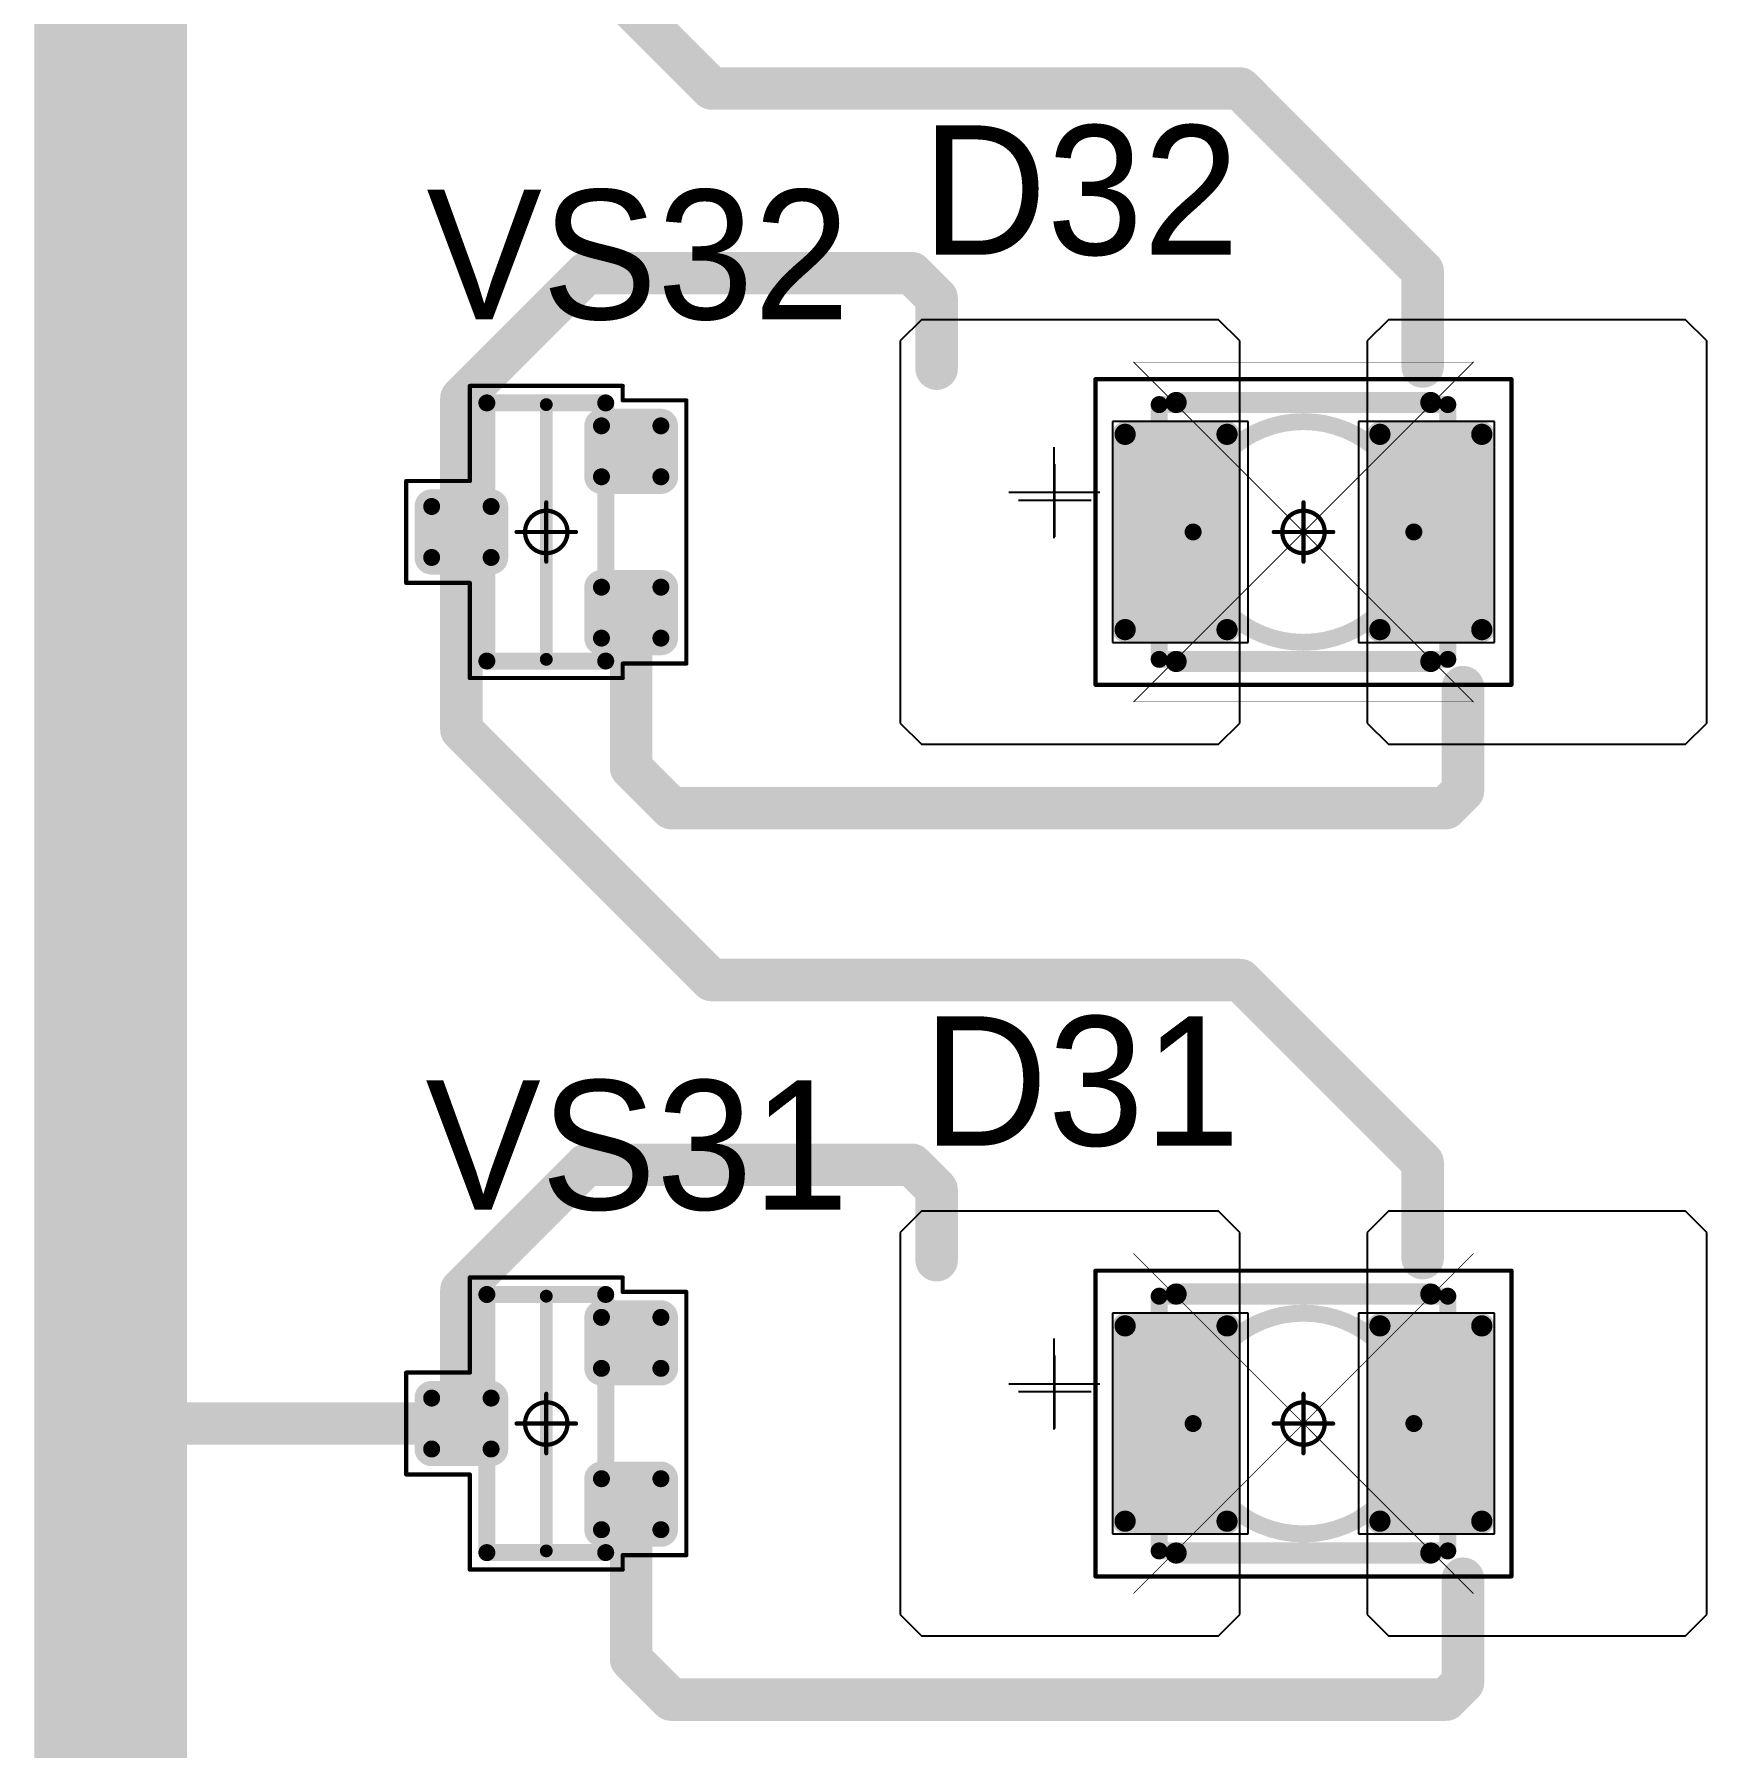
# Model space of a CAD drawing. Header units: millimetres. Extents: x 0 to 395, y 0 to 190.
# Drawn here: x 102.05 to 121.75, y 105.21 to 125.39 of the extents above; entities that cross this region are included whole.
import ezdxf

# ---------------------------------------------------------------- set-up
doc = ezdxf.new("R2010")
doc.units = ezdxf.units.MM
for name, color, linetype in [('Mechanical13', 56, 'Continuous'), ('Mechanical15', 56, 'Continuous'), ('Mechanical5', 56, 'Continuous'), ('TopLayer', 1, 'Continuous'), ('TopOverlay', 2, 'Continuous'), ('TopPaste', 8, 'Continuous'), ('TopSolder', 216, 'Continuous')]:
    doc.layers.add(name, color=color, linetype=linetype)

# ---------------------------------------------------------------- blocks, each defined once
blk = doc.blocks.new('SOT23_1152')
at = {"layer": 'Mechanical13', "const_width": 0.2}
for points in [[(0.7, 1.52), (-0.7, 1.52)], [(-0.7, 1.52), (-0.7, -1.52)], [(0.7, 1.52), (0.7, -1.52)], [(0.7, -1.52), (-0.7, -1.52)]]:
    blk.add_lwpolyline(points, dxfattribs=at)
at = {"layer": 'Mechanical13', "const_width": 0.1}
for points in [[(-0.75, 1.52, 1), (-0.65, 1.52, 1)], [(-0.75, 1.52, 1), (-0.65, 1.52, 1)], [(0.65, 1.52, 1), (0.75, 1.52, 1)], [(0.65, 1.52, 1), (0.75, 1.52, 1)], [(-0.75, -1.52, 1), (-0.65, -1.52, 1)], [(-0.75, -1.52, 1), (-0.65, -1.52, 1)], [(0.65, -1.52, 1), (0.75, -1.52, 1)], [(0.65, -1.52, 1), (0.75, -1.52, 1)]]:
    blk.add_lwpolyline(points, format="xyb", close=True, dxfattribs=at)
at = {"layer": 'Mechanical15', "const_width": 0.05}
for points in [[(-0.9, 1.72), (-0.9, 1.55)], [(0.9, 1.72), (-0.9, 1.72)], [(0.9, 1.72), (0.9, 0.6)], [(-1.65, 1.55), (-1.65, -1.55)], [(-0.9, 1.55), (-1.65, 1.55)], [(1.65, 0.6), (0.9, 0.6)], [(1.65, 0.6), (1.65, -0.6)], [(0, 0.35), (0, -0.35)], [(0.35, 0), (-0.35, 0)], [(1.65, -0.6), (0.9, -0.6)], [(0.9, -0.6), (0.9, -1.72)], [(-0.9, -1.55), (-1.65, -1.55)], [(-0.9, -1.55), (-0.9, -1.72)], [(0.9, -1.72), (-0.9, -1.72)]]:
    blk.add_lwpolyline(points, dxfattribs=at)
at = {"layer": 'Mechanical15'}
for points, const_width in [([(-0.913, 1.72, 1), (-0.888, 1.72, 1)], 0.025), ([(-0.913, 1.72, 1), (-0.888, 1.72, 1)], 0.025), ([(0.888, 1.72, 1), (0.913, 1.72, 1)], 0.025), ([(0.888, 1.72, 1), (0.913, 1.72, 1)], 0.025), ([(-1.662, 1.55, 1), (-1.637, 1.55, 1)], 0.025), ([(-1.662, 1.55, 1), (-1.637, 1.55, 1)], 0.025), ([(-0.913, 1.55, 1), (-0.888, 1.55, 1)], 0.025), ([(-0.913, 1.55, 1), (-0.888, 1.55, 1)], 0.025), ([(0.888, 0.6, 1), (0.913, 0.6, 1)], 0.025), ([(0.888, 0.6, 1), (0.913, 0.6, 1)], 0.025), ([(1.637, 0.6, 1), (1.662, 0.6, 1)], 0.025), ([(1.637, 0.6, 1), (1.662, 0.6, 1)], 0.025), ([(0.25, 0, 1), (-0.25, 0, 1)], 0.05), ([(-0.012, 0.35, 1), (0.012, 0.35, 1)], 0.025), ([(-0.362, 0, 1), (-0.337, 0, 1)], 0.025), ([(-0.262, 0, 1), (-0.238, 0, 1)], 0.025), ([(0.238, 0, 1), (0.262, 0, 1)], 0.025), ([(0.337, 0, 1), (0.362, 0, 1)], 0.025), ([(-0.012, -0.35, 1), (0.012, -0.35, 1)], 0.025), ([(0.888, -0.6, 1), (0.913, -0.6, 1)], 0.025), ([(0.888, -0.6, 1), (0.913, -0.6, 1)], 0.025), ([(1.637, -0.6, 1), (1.662, -0.6, 1)], 0.025), ([(1.637, -0.6, 1), (1.662, -0.6, 1)], 0.025), ([(-1.662, -1.55, 1), (-1.637, -1.55, 1)], 0.025), ([(-1.662, -1.55, 1), (-1.637, -1.55, 1)], 0.025), ([(-0.913, -1.55, 1), (-0.888, -1.55, 1)], 0.025), ([(-0.913, -1.55, 1), (-0.888, -1.55, 1)], 0.025), ([(-0.913, -1.72, 1), (-0.888, -1.72, 1)], 0.025), ([(-0.913, -1.72, 1), (-0.888, -1.72, 1)], 0.025), ([(0.888, -1.72, 1), (0.913, -1.72, 1)], 0.025), ([(0.888, -1.72, 1), (0.913, -1.72, 1)], 0.025)]:
    blk.add_lwpolyline(points, format="xyb", close=True, dxfattribs=dict(at, const_width=const_width))
at = {"layer": 'TopLayer', "const_width": 0.1}
for points in [[(-1.4, 1.25, 1), (-1.3, 1.25, 1)], [(-0.7, 1.25, 1), (-0.6, 1.25, 1)], [(-1.4, 0.65, 1), (-1.3, 0.65, 1)], [(-0.7, 0.65, 1), (-0.6, 0.65, 1)], [(0.6, 0.3, 1), (0.7, 0.3, 1)], [(1.3, 0.3, 1), (1.4, 0.3, 1)], [(0.6, -0.3, 1), (0.7, -0.3, 1)], [(1.3, -0.3, 1), (1.4, -0.3, 1)], [(-1.4, -0.65, 1), (-1.3, -0.65, 1)], [(-0.7, -0.65, 1), (-0.6, -0.65, 1)], [(-1.4, -1.25, 1), (-1.3, -1.25, 1)], [(-0.7, -1.25, 1), (-0.6, -1.25, 1)]]:
    blk.add_lwpolyline(points, format="xyb", close=True, dxfattribs=at)
at = {"layer": 'TopLayer'}
for points in [[(-1.45, 1.25), (-1.45, 0.65), (-0.55, 1.25), (-0.55, 0.65)], [(-1.35, 1.35), (-1.35, 0.55), (-0.65, 1.35), (-0.65, 0.55)], [(0.55, 0.3), (0.55, -0.3), (1.45, 0.3), (1.45, -0.3)], [(0.65, 0.4), (0.65, -0.4), (1.35, 0.4), (1.35, -0.4)], [(-1.35, -0.55), (-1.35, -1.35), (-0.65, -0.55), (-0.65, -1.35)], [(-1.45, -0.65), (-1.45, -1.25), (-0.55, -0.65), (-0.55, -1.25)]]:
    blk.add_solid(points, dxfattribs=at)
at = {"layer": 'TopOverlay', "const_width": 0.15}
blk.add_lwpolyline([(0, 1.5), (0, -1.5)], dxfattribs=at)
at = {"layer": 'TopOverlay', "const_width": 0.075}
for points in [[(-0.038, 1.5, 1), (0.038, 1.5, 1)], [(-0.038, -1.5, 1), (0.038, -1.5, 1)]]:
    blk.add_lwpolyline(points, format="xyb", close=True, dxfattribs=at)
at = {"layer": 'TopPaste', "const_width": 0.075}
for points in [[(-1.387, 1.25, 1), (-1.313, 1.25, 1)], [(-0.687, 1.25, 1), (-0.613, 1.25, 1)], [(-1.387, 0.65, 1), (-1.313, 0.65, 1)], [(-0.687, 0.65, 1), (-0.613, 0.65, 1)], [(0.613, 0.3, 1), (0.687, 0.3, 1)], [(1.313, 0.3, 1), (1.387, 0.3, 1)], [(0.613, -0.3, 1), (0.687, -0.3, 1)], [(1.313, -0.3, 1), (1.387, -0.3, 1)], [(-1.387, -0.65, 1), (-1.313, -0.65, 1)], [(-0.687, -0.65, 1), (-0.613, -0.65, 1)], [(-1.387, -1.25, 1), (-1.313, -1.25, 1)], [(-0.687, -1.25, 1), (-0.613, -1.25, 1)]]:
    blk.add_lwpolyline(points, format="xyb", close=True, dxfattribs=at)
at = {"layer": 'TopPaste'}
for points in [[(-1.425, 1.25), (-1.425, 0.65), (-0.575, 1.25), (-0.575, 0.65)], [(-1.35, 1.325), (-1.35, 0.575), (-0.65, 1.325), (-0.65, 0.575)], [(0.575, 0.3), (0.575, -0.3), (1.425, 0.3), (1.425, -0.3)], [(0.65, 0.375), (0.65, -0.375), (1.35, 0.375), (1.35, -0.375)], [(-1.35, -0.575), (-1.35, -1.325), (-0.65, -0.575), (-0.65, -1.325)], [(-1.425, -0.65), (-1.425, -1.25), (-0.575, -0.65), (-0.575, -1.25)]]:
    blk.add_solid(points, dxfattribs=at)
at = {"layer": 'TopSolder', "const_width": 0.202}
for points in [[(-1.451, 1.25, 1), (-1.249, 1.25, 1)], [(-0.751, 1.25, 1), (-0.549, 1.25, 1)], [(-1.451, 0.65, 1), (-1.249, 0.65, 1)], [(-0.751, 0.65, 1), (-0.549, 0.65, 1)], [(0.549, 0.3, 1), (0.751, 0.3, 1)], [(1.249, 0.3, 1), (1.451, 0.3, 1)], [(0.549, -0.3, 1), (0.751, -0.3, 1)], [(1.249, -0.3, 1), (1.451, -0.3, 1)], [(-1.451, -0.65, 1), (-1.249, -0.65, 1)], [(-0.751, -0.65, 1), (-0.549, -0.65, 1)], [(-1.451, -1.25, 1), (-1.249, -1.25, 1)], [(-0.751, -1.25, 1), (-0.549, -1.25, 1)]]:
    blk.add_lwpolyline(points, format="xyb", close=True, dxfattribs=at)
at = {"layer": 'TopSolder'}
for points in [[(-1.35, 1.452), (-1.35, 0.448), (-0.65, 1.452), (-0.65, 0.448)], [(-1.552, 1.25), (-1.552, 0.65), (-0.448, 1.25), (-0.448, 0.65)], [(0.65, 0.502), (0.65, -0.502), (1.35, 0.502), (1.35, -0.502)], [(0.448, 0.3), (0.448, -0.3), (1.552, 0.3), (1.552, -0.3)], [(-1.35, -0.448), (-1.35, -1.452), (-0.65, -0.448), (-0.65, -1.452)], [(-1.552, -0.65), (-1.552, -1.25), (-0.448, -0.65), (-0.448, -1.25)]]:
    blk.add_solid(points, dxfattribs=at)
blk = doc.blocks.new('SOT23_1153')
at = {"layer": 'Mechanical13', "const_width": 0.2}
for points in [[(0.7, 1.52), (-0.7, 1.52)], [(-0.7, 1.52), (-0.7, -1.52)], [(0.7, 1.52), (0.7, -1.52)], [(0.7, -1.52), (-0.7, -1.52)]]:
    blk.add_lwpolyline(points, dxfattribs=at)
at = {"layer": 'Mechanical13', "const_width": 0.1}
for points in [[(-0.75, 1.52, 1), (-0.65, 1.52, 1)], [(-0.75, 1.52, 1), (-0.65, 1.52, 1)], [(0.65, 1.52, 1), (0.75, 1.52, 1)], [(0.65, 1.52, 1), (0.75, 1.52, 1)], [(-0.75, -1.52, 1), (-0.65, -1.52, 1)], [(-0.75, -1.52, 1), (-0.65, -1.52, 1)], [(0.65, -1.52, 1), (0.75, -1.52, 1)], [(0.65, -1.52, 1), (0.75, -1.52, 1)]]:
    blk.add_lwpolyline(points, format="xyb", close=True, dxfattribs=at)
at = {"layer": 'Mechanical15', "const_width": 0.05}
for points in [[(-0.9, 1.72), (-0.9, 1.55)], [(0.9, 1.72), (-0.9, 1.72)], [(0.9, 1.72), (0.9, 0.6)], [(-1.65, 1.55), (-1.65, -1.55)], [(-0.9, 1.55), (-1.65, 1.55)], [(1.65, 0.6), (0.9, 0.6)], [(1.65, 0.6), (1.65, -0.6)], [(0, 0.35), (0, -0.35)], [(0.35, 0), (-0.35, 0)], [(1.65, -0.6), (0.9, -0.6)], [(0.9, -0.6), (0.9, -1.72)], [(-0.9, -1.55), (-1.65, -1.55)], [(-0.9, -1.55), (-0.9, -1.72)], [(0.9, -1.72), (-0.9, -1.72)]]:
    blk.add_lwpolyline(points, dxfattribs=at)
at = {"layer": 'Mechanical15'}
for points, const_width in [([(-0.913, 1.72, 1), (-0.888, 1.72, 1)], 0.025), ([(-0.913, 1.72, 1), (-0.888, 1.72, 1)], 0.025), ([(0.888, 1.72, 1), (0.913, 1.72, 1)], 0.025), ([(0.888, 1.72, 1), (0.913, 1.72, 1)], 0.025), ([(-1.662, 1.55, 1), (-1.637, 1.55, 1)], 0.025), ([(-1.662, 1.55, 1), (-1.637, 1.55, 1)], 0.025), ([(-0.913, 1.55, 1), (-0.888, 1.55, 1)], 0.025), ([(-0.913, 1.55, 1), (-0.888, 1.55, 1)], 0.025), ([(0.888, 0.6, 1), (0.913, 0.6, 1)], 0.025), ([(0.888, 0.6, 1), (0.913, 0.6, 1)], 0.025), ([(1.637, 0.6, 1), (1.662, 0.6, 1)], 0.025), ([(1.637, 0.6, 1), (1.662, 0.6, 1)], 0.025), ([(0.25, 0, 1), (-0.25, 0, 1)], 0.05), ([(-0.012, 0.35, 1), (0.012, 0.35, 1)], 0.025), ([(-0.362, 0, 1), (-0.337, 0, 1)], 0.025), ([(-0.262, 0, 1), (-0.238, 0, 1)], 0.025), ([(0.238, 0, 1), (0.262, 0, 1)], 0.025), ([(0.337, 0, 1), (0.362, 0, 1)], 0.025), ([(-0.012, -0.35, 1), (0.012, -0.35, 1)], 0.025), ([(0.888, -0.6, 1), (0.913, -0.6, 1)], 0.025), ([(0.888, -0.6, 1), (0.913, -0.6, 1)], 0.025), ([(1.637, -0.6, 1), (1.662, -0.6, 1)], 0.025), ([(1.637, -0.6, 1), (1.662, -0.6, 1)], 0.025), ([(-1.662, -1.55, 1), (-1.637, -1.55, 1)], 0.025), ([(-1.662, -1.55, 1), (-1.637, -1.55, 1)], 0.025), ([(-0.913, -1.55, 1), (-0.888, -1.55, 1)], 0.025), ([(-0.913, -1.55, 1), (-0.888, -1.55, 1)], 0.025), ([(-0.913, -1.72, 1), (-0.888, -1.72, 1)], 0.025), ([(-0.913, -1.72, 1), (-0.888, -1.72, 1)], 0.025), ([(0.888, -1.72, 1), (0.913, -1.72, 1)], 0.025), ([(0.888, -1.72, 1), (0.913, -1.72, 1)], 0.025)]:
    blk.add_lwpolyline(points, format="xyb", close=True, dxfattribs=dict(at, const_width=const_width))
at = {"layer": 'TopLayer', "const_width": 0.1}
for points in [[(-1.4, 1.25, 1), (-1.3, 1.25, 1)], [(-0.7, 1.25, 1), (-0.6, 1.25, 1)], [(-1.4, 0.65, 1), (-1.3, 0.65, 1)], [(-0.7, 0.65, 1), (-0.6, 0.65, 1)], [(0.6, 0.3, 1), (0.7, 0.3, 1)], [(1.3, 0.3, 1), (1.4, 0.3, 1)], [(0.6, -0.3, 1), (0.7, -0.3, 1)], [(1.3, -0.3, 1), (1.4, -0.3, 1)], [(-1.4, -0.65, 1), (-1.3, -0.65, 1)], [(-0.7, -0.65, 1), (-0.6, -0.65, 1)], [(-1.4, -1.25, 1), (-1.3, -1.25, 1)], [(-0.7, -1.25, 1), (-0.6, -1.25, 1)]]:
    blk.add_lwpolyline(points, format="xyb", close=True, dxfattribs=at)
at = {"layer": 'TopLayer'}
for points in [[(-1.45, 1.25), (-1.45, 0.65), (-0.55, 1.25), (-0.55, 0.65)], [(-1.35, 1.35), (-1.35, 0.55), (-0.65, 1.35), (-0.65, 0.55)], [(0.55, 0.3), (0.55, -0.3), (1.45, 0.3), (1.45, -0.3)], [(0.65, 0.4), (0.65, -0.4), (1.35, 0.4), (1.35, -0.4)], [(-1.35, -0.55), (-1.35, -1.35), (-0.65, -0.55), (-0.65, -1.35)], [(-1.45, -0.65), (-1.45, -1.25), (-0.55, -0.65), (-0.55, -1.25)]]:
    blk.add_solid(points, dxfattribs=at)
at = {"layer": 'TopOverlay', "const_width": 0.15}
blk.add_lwpolyline([(0, 1.5), (0, -1.5)], dxfattribs=at)
at = {"layer": 'TopOverlay', "const_width": 0.075}
for points in [[(-0.038, 1.5, 1), (0.038, 1.5, 1)], [(-0.038, -1.5, 1), (0.038, -1.5, 1)]]:
    blk.add_lwpolyline(points, format="xyb", close=True, dxfattribs=at)
at = {"layer": 'TopPaste', "const_width": 0.075}
for points in [[(-1.387, 1.25, 1), (-1.313, 1.25, 1)], [(-0.687, 1.25, 1), (-0.613, 1.25, 1)], [(-1.387, 0.65, 1), (-1.313, 0.65, 1)], [(-0.687, 0.65, 1), (-0.613, 0.65, 1)], [(0.613, 0.3, 1), (0.687, 0.3, 1)], [(1.313, 0.3, 1), (1.387, 0.3, 1)], [(0.613, -0.3, 1), (0.687, -0.3, 1)], [(1.313, -0.3, 1), (1.387, -0.3, 1)], [(-1.387, -0.65, 1), (-1.313, -0.65, 1)], [(-0.687, -0.65, 1), (-0.613, -0.65, 1)], [(-1.387, -1.25, 1), (-1.313, -1.25, 1)], [(-0.687, -1.25, 1), (-0.613, -1.25, 1)]]:
    blk.add_lwpolyline(points, format="xyb", close=True, dxfattribs=at)
at = {"layer": 'TopPaste'}
for points in [[(-1.425, 1.25), (-1.425, 0.65), (-0.575, 1.25), (-0.575, 0.65)], [(-1.35, 1.325), (-1.35, 0.575), (-0.65, 1.325), (-0.65, 0.575)], [(0.575, 0.3), (0.575, -0.3), (1.425, 0.3), (1.425, -0.3)], [(0.65, 0.375), (0.65, -0.375), (1.35, 0.375), (1.35, -0.375)], [(-1.35, -0.575), (-1.35, -1.325), (-0.65, -0.575), (-0.65, -1.325)], [(-1.425, -0.65), (-1.425, -1.25), (-0.575, -0.65), (-0.575, -1.25)]]:
    blk.add_solid(points, dxfattribs=at)
at = {"layer": 'TopSolder', "const_width": 0.202}
for points in [[(-1.451, 1.25, 1), (-1.249, 1.25, 1)], [(-0.751, 1.25, 1), (-0.549, 1.25, 1)], [(-1.451, 0.65, 1), (-1.249, 0.65, 1)], [(-0.751, 0.65, 1), (-0.549, 0.65, 1)], [(0.549, 0.3, 1), (0.751, 0.3, 1)], [(1.249, 0.3, 1), (1.451, 0.3, 1)], [(0.549, -0.3, 1), (0.751, -0.3, 1)], [(1.249, -0.3, 1), (1.451, -0.3, 1)], [(-1.451, -0.65, 1), (-1.249, -0.65, 1)], [(-0.751, -0.65, 1), (-0.549, -0.65, 1)], [(-1.451, -1.25, 1), (-1.249, -1.25, 1)], [(-0.751, -1.25, 1), (-0.549, -1.25, 1)]]:
    blk.add_lwpolyline(points, format="xyb", close=True, dxfattribs=at)
at = {"layer": 'TopSolder'}
for points in [[(-1.35, 1.452), (-1.35, 0.448), (-0.65, 1.452), (-0.65, 0.448)], [(-1.552, 1.25), (-1.552, 0.65), (-0.448, 1.25), (-0.448, 0.65)], [(0.65, 0.502), (0.65, -0.502), (1.35, 0.502), (1.35, -0.502)], [(0.448, 0.3), (0.448, -0.3), (1.552, 0.3), (1.552, -0.3)], [(-1.35, -0.448), (-1.35, -1.452), (-0.65, -0.448), (-0.65, -1.452)], [(-1.552, -0.65), (-1.552, -1.25), (-0.448, -0.65), (-0.448, -1.25)]]:
    blk.add_solid(points, dxfattribs=at)
blk = doc.blocks.new('T66G_4_1300')
at = {"layer": 'Mechanical13'}
for p, q in [((2.936, 0.071), (2.936, -1)), ((2.4, -0.464), (3.471, -0.464))]:
    blk.add_line(p, q, dxfattribs=at)
at = {"layer": 'Mechanical13', "const_width": 0.2}
for points in [[(1.7, 1.5), (-1.7, 1.5)], [(-1.7, 1.5), (-1.7, -1.5)], [(1.7, 1.5), (1.7, -1.5)], [(1.7, -1.5), (-1.7, -1.5)]]:
    blk.add_lwpolyline(points, dxfattribs=at)
at = {"layer": 'Mechanical13'}
for points, const_width in [([(-1.75, 1.5, 1), (-1.65, 1.5, 1)], 0.1), ([(-1.75, 1.5, 1), (-1.65, 1.5, 1)], 0.1), ([(1.65, 1.5, 1), (1.75, 1.5, 1)], 0.1), ([(1.65, 1.5, 1), (1.75, 1.5, 1)], 0.1), ([(1.3, 0, 1), (-1.3, 0, 1)], 0.2), ([(-1.35, 0, 1), (-1.25, 0, 1)], 0.1), ([(1.25, 0, 1), (1.35, 0, 1)], 0.1), ([(-1.75, -1.5, 1), (-1.65, -1.5, 1)], 0.1), ([(-1.75, -1.5, 1), (-1.65, -1.5, 1)], 0.1), ([(1.65, -1.5, 1), (1.75, -1.5, 1)], 0.1), ([(1.65, -1.5, 1), (1.75, -1.5, 1)], 0.1)]:
    blk.add_lwpolyline(points, format="xyb", close=True, dxfattribs=dict(at, const_width=const_width))
at = {"layer": 'Mechanical15', "const_width": 0.05}
for points in [[(-2.45, 1.8), (-2.45, -1.8)], [(2.45, 1.8), (-2.45, 1.8)], [(2.45, 1.8), (2.45, -1.8)], [(0, 0.35), (0, -0.35)], [(0.35, 0), (-0.35, 0)], [(2.45, -1.8), (-2.45, -1.8)]]:
    blk.add_lwpolyline(points, dxfattribs=at)
at = {"layer": 'Mechanical15'}
for points, const_width in [([(-2.462, 1.8, 1), (-2.438, 1.8, 1)], 0.025), ([(-2.462, 1.8, 1), (-2.438, 1.8, 1)], 0.025), ([(2.438, 1.8, 1), (2.462, 1.8, 1)], 0.025), ([(2.438, 1.8, 1), (2.462, 1.8, 1)], 0.025), ([(0.25, 0, 1), (-0.25, 0, 1)], 0.05), ([(-0.012, 0.35, 1), (0.012, 0.35, 1)], 0.025), ([(-0.362, 0, 1), (-0.337, 0, 1)], 0.025), ([(-0.262, 0, 1), (-0.238, 0, 1)], 0.025), ([(0.238, 0, 1), (0.262, 0, 1)], 0.025), ([(0.337, 0, 1), (0.362, 0, 1)], 0.025), ([(-0.012, -0.35, 1), (0.012, -0.35, 1)], 0.025), ([(-2.462, -1.8, 1), (-2.438, -1.8, 1)], 0.025), ([(-2.462, -1.8, 1), (-2.438, -1.8, 1)], 0.025), ([(2.438, -1.8, 1), (2.462, -1.8, 1)], 0.025), ([(2.438, -1.8, 1), (2.462, -1.8, 1)], 0.025)]:
    blk.add_lwpolyline(points, format="xyb", close=True, dxfattribs=dict(at, const_width=const_width))
at = {"layer": 'TopLayer'}
for p, q in [((-4.5, 2.5), (-4.75, 2.25)), ((-1, 2.5), (-4.5, 2.5)), ((-0.75, 2.25), (-1, 2.5)), ((1, 2.5), (0.75, 2.25)), ((4.5, 2.5), (1, 2.5)), ((4.75, 2.25), (4.5, 2.5)), ((-4.75, 2.25), (-4.75, -2.25)), ((-0.75, -2.25), (-0.75, 2.25)), ((0.75, 2.25), (0.75, -2.25)), ((4.75, -2.25), (4.75, 2.25)), ((-4.75, -2.25), (-4.5, -2.5)), ((-1, -2.5), (-0.75, -2.25)), ((0.75, -2.25), (1, -2.5)), ((4.5, -2.5), (4.75, -2.25)), ((-4.5, -2.5), (-1, -2.5)), ((1, -2.5), (4.5, -2.5))]:
    blk.add_line(p, q, dxfattribs=at)
at = {"layer": 'TopLayer', "const_width": 0.15}
for points in [[(-2.175, 1.15, 1), (-2.025, 1.15, 1)], [(-0.975, 1.15, 1), (-0.825, 1.15, 1)], [(0.825, 1.15, 1), (0.975, 1.15, 1)], [(2.025, 1.15, 1), (2.175, 1.15, 1)], [(-2.175, -1.15, 1), (-2.025, -1.15, 1)], [(-0.975, -1.15, 1), (-0.825, -1.15, 1)], [(0.825, -1.15, 1), (0.975, -1.15, 1)], [(2.025, -1.15, 1), (2.175, -1.15, 1)]]:
    blk.add_lwpolyline(points, format="xyb", close=True, dxfattribs=at)
at = {"layer": 'TopLayer'}
for points in [[(-0.9, 1.3), (-2.1, 1.3), (-0.9, -1.3), (-2.1, -1.3)], [(2.1, 1.3), (0.9, 1.3), (2.1, -1.3), (0.9, -1.3)], [(-0.75, 1.15), (-2.25, 1.15), (-0.75, -1.15), (-2.25, -1.15)], [(2.25, 1.15), (0.75, 1.15), (2.25, -1.15), (0.75, -1.15)]]:
    blk.add_solid(points, dxfattribs=at)
at = {"layer": 'TopOverlay'}
for p, q in [((2.928, 0.057), (2.928, -0.8)), ((2.5, -0.372), (3.357, -0.372))]:
    blk.add_line(p, q, dxfattribs=at)
at = {"layer": 'TopOverlay', "const_width": 0.25}
for points in [[(1.5, 1.525), (-1.5, 1.525)], [(1.5, -1.525), (-1.5, -1.525)]]:
    blk.add_lwpolyline(points, dxfattribs=at)
at = {"layer": 'TopOverlay', "const_width": 0.125}
for points in [[(-1.562, 1.525, 1), (-1.438, 1.525, 1)], [(1.438, 1.525, 1), (1.562, 1.525, 1)], [(-1.562, -1.525, 1), (-1.438, -1.525, 1)], [(1.438, -1.525, 1), (1.562, -1.525, 1)]]:
    blk.add_lwpolyline(points, format="xyb", close=True, dxfattribs=at)
at = {"layer": 'TopPaste', "const_width": 0.125}
for points in [[(-2.163, 1.15, 1), (-2.038, 1.15, 1)], [(-0.963, 1.15, 1), (-0.838, 1.15, 1)], [(0.838, 1.15, 1), (0.963, 1.15, 1)], [(2.038, 1.15, 1), (2.163, 1.15, 1)], [(-2.163, -1.15, 1), (-2.038, -1.15, 1)], [(-0.963, -1.15, 1), (-0.838, -1.15, 1)], [(0.838, -1.15, 1), (0.963, -1.15, 1)], [(2.038, -1.15, 1), (2.163, -1.15, 1)]]:
    blk.add_lwpolyline(points, format="xyb", close=True, dxfattribs=at)
at = {"layer": 'TopPaste'}
for points in [[(-0.9, 1.275), (-2.1, 1.275), (-0.9, -1.275), (-2.1, -1.275)], [(2.1, 1.275), (0.9, 1.275), (2.1, -1.275), (0.9, -1.275)], [(-0.775, 1.15), (-2.225, 1.15), (-0.775, -1.15), (-2.225, -1.15)], [(2.225, 1.15), (0.775, 1.15), (2.225, -1.15), (0.775, -1.15)]]:
    blk.add_solid(points, dxfattribs=at)
at = {"layer": 'TopSolder'}
for p, q in [((-2.25, 1.3), (-2.25, -1.3)), ((-0.65, 1.3), (-2.25, 1.3)), ((-0.65, -1.3), (-0.65, 1.3)), ((0.65, 1.3), (0.65, -1.3)), ((2.25, 1.3), (0.65, 1.3)), ((2.25, -1.3), (2.25, 1.3)), ((-2.25, -1.3), (-0.65, -1.3)), ((0.65, -1.3), (2.25, -1.3))]:
    blk.add_line(p, q, dxfattribs=at)
blk = doc.blocks.new('T66G_4_1301')
at = {"layer": 'Mechanical13'}
for p, q in [((2.936, 0.071), (2.936, -1)), ((2.4, -0.464), (3.471, -0.464))]:
    blk.add_line(p, q, dxfattribs=at)
at = {"layer": 'Mechanical13', "const_width": 0.2}
for points in [[(1.7, 1.5), (-1.7, 1.5)], [(-1.7, 1.5), (-1.7, -1.5)], [(1.7, 1.5), (1.7, -1.5)], [(1.7, -1.5), (-1.7, -1.5)]]:
    blk.add_lwpolyline(points, dxfattribs=at)
at = {"layer": 'Mechanical13'}
for points, const_width in [([(-1.75, 1.5, 1), (-1.65, 1.5, 1)], 0.1), ([(-1.75, 1.5, 1), (-1.65, 1.5, 1)], 0.1), ([(1.65, 1.5, 1), (1.75, 1.5, 1)], 0.1), ([(1.65, 1.5, 1), (1.75, 1.5, 1)], 0.1), ([(1.3, 0, 1), (-1.3, 0, 1)], 0.2), ([(-1.35, 0, 1), (-1.25, 0, 1)], 0.1), ([(1.25, 0, 1), (1.35, 0, 1)], 0.1), ([(-1.75, -1.5, 1), (-1.65, -1.5, 1)], 0.1), ([(-1.75, -1.5, 1), (-1.65, -1.5, 1)], 0.1), ([(1.65, -1.5, 1), (1.75, -1.5, 1)], 0.1), ([(1.65, -1.5, 1), (1.75, -1.5, 1)], 0.1)]:
    blk.add_lwpolyline(points, format="xyb", close=True, dxfattribs=dict(at, const_width=const_width))
at = {"layer": 'Mechanical15', "const_width": 0.05}
for points in [[(-2.45, 1.8), (-2.45, -1.8)], [(2.45, 1.8), (-2.45, 1.8)], [(2.45, 1.8), (2.45, -1.8)], [(0, 0.35), (0, -0.35)], [(0.35, 0), (-0.35, 0)], [(2.45, -1.8), (-2.45, -1.8)]]:
    blk.add_lwpolyline(points, dxfattribs=at)
at = {"layer": 'Mechanical15'}
for points, const_width in [([(-2.462, 1.8, 1), (-2.438, 1.8, 1)], 0.025), ([(-2.462, 1.8, 1), (-2.438, 1.8, 1)], 0.025), ([(2.438, 1.8, 1), (2.462, 1.8, 1)], 0.025), ([(2.438, 1.8, 1), (2.462, 1.8, 1)], 0.025), ([(0.25, 0, 1), (-0.25, 0, 1)], 0.05), ([(-0.012, 0.35, 1), (0.012, 0.35, 1)], 0.025), ([(-0.362, 0, 1), (-0.337, 0, 1)], 0.025), ([(-0.262, 0, 1), (-0.238, 0, 1)], 0.025), ([(0.238, 0, 1), (0.262, 0, 1)], 0.025), ([(0.337, 0, 1), (0.362, 0, 1)], 0.025), ([(-0.012, -0.35, 1), (0.012, -0.35, 1)], 0.025), ([(-2.462, -1.8, 1), (-2.438, -1.8, 1)], 0.025), ([(-2.462, -1.8, 1), (-2.438, -1.8, 1)], 0.025), ([(2.438, -1.8, 1), (2.462, -1.8, 1)], 0.025), ([(2.438, -1.8, 1), (2.462, -1.8, 1)], 0.025)]:
    blk.add_lwpolyline(points, format="xyb", close=True, dxfattribs=dict(at, const_width=const_width))
at = {"layer": 'TopLayer'}
for p, q in [((-4.5, 2.5), (-4.75, 2.25)), ((-1, 2.5), (-4.5, 2.5)), ((-0.75, 2.25), (-1, 2.5)), ((1, 2.5), (0.75, 2.25)), ((4.5, 2.5), (1, 2.5)), ((4.75, 2.25), (4.5, 2.5)), ((-4.75, 2.25), (-4.75, -2.25)), ((-0.75, -2.25), (-0.75, 2.25)), ((0.75, 2.25), (0.75, -2.25)), ((4.75, -2.25), (4.75, 2.25)), ((-4.75, -2.25), (-4.5, -2.5)), ((-1, -2.5), (-0.75, -2.25)), ((0.75, -2.25), (1, -2.5)), ((4.5, -2.5), (4.75, -2.25)), ((-4.5, -2.5), (-1, -2.5)), ((1, -2.5), (4.5, -2.5))]:
    blk.add_line(p, q, dxfattribs=at)
at = {"layer": 'TopLayer', "const_width": 0.15}
for points in [[(-2.175, 1.15, 1), (-2.025, 1.15, 1)], [(-0.975, 1.15, 1), (-0.825, 1.15, 1)], [(0.825, 1.15, 1), (0.975, 1.15, 1)], [(2.025, 1.15, 1), (2.175, 1.15, 1)], [(-2.175, -1.15, 1), (-2.025, -1.15, 1)], [(-0.975, -1.15, 1), (-0.825, -1.15, 1)], [(0.825, -1.15, 1), (0.975, -1.15, 1)], [(2.025, -1.15, 1), (2.175, -1.15, 1)]]:
    blk.add_lwpolyline(points, format="xyb", close=True, dxfattribs=at)
at = {"layer": 'TopLayer'}
for points in [[(-0.9, 1.3), (-2.1, 1.3), (-0.9, -1.3), (-2.1, -1.3)], [(2.1, 1.3), (0.9, 1.3), (2.1, -1.3), (0.9, -1.3)], [(-0.75, 1.15), (-2.25, 1.15), (-0.75, -1.15), (-2.25, -1.15)], [(2.25, 1.15), (0.75, 1.15), (2.25, -1.15), (0.75, -1.15)]]:
    blk.add_solid(points, dxfattribs=at)
at = {"layer": 'TopOverlay'}
for p, q in [((2.928, 0.057), (2.928, -0.8)), ((2.5, -0.372), (3.357, -0.372))]:
    blk.add_line(p, q, dxfattribs=at)
at = {"layer": 'TopOverlay', "const_width": 0.25}
for points in [[(1.5, 1.525), (-1.5, 1.525)], [(1.5, -1.525), (-1.5, -1.525)]]:
    blk.add_lwpolyline(points, dxfattribs=at)
at = {"layer": 'TopOverlay', "const_width": 0.125}
for points in [[(-1.562, 1.525, 1), (-1.438, 1.525, 1)], [(1.438, 1.525, 1), (1.562, 1.525, 1)], [(-1.562, -1.525, 1), (-1.438, -1.525, 1)], [(1.438, -1.525, 1), (1.562, -1.525, 1)]]:
    blk.add_lwpolyline(points, format="xyb", close=True, dxfattribs=at)
at = {"layer": 'TopPaste', "const_width": 0.125}
for points in [[(-2.163, 1.15, 1), (-2.038, 1.15, 1)], [(-0.963, 1.15, 1), (-0.838, 1.15, 1)], [(0.838, 1.15, 1), (0.963, 1.15, 1)], [(2.038, 1.15, 1), (2.163, 1.15, 1)], [(-2.163, -1.15, 1), (-2.038, -1.15, 1)], [(-0.963, -1.15, 1), (-0.838, -1.15, 1)], [(0.838, -1.15, 1), (0.963, -1.15, 1)], [(2.038, -1.15, 1), (2.163, -1.15, 1)]]:
    blk.add_lwpolyline(points, format="xyb", close=True, dxfattribs=at)
at = {"layer": 'TopPaste'}
for points in [[(-0.9, 1.275), (-2.1, 1.275), (-0.9, -1.275), (-2.1, -1.275)], [(2.1, 1.275), (0.9, 1.275), (2.1, -1.275), (0.9, -1.275)], [(-0.775, 1.15), (-2.225, 1.15), (-0.775, -1.15), (-2.225, -1.15)], [(2.225, 1.15), (0.775, 1.15), (2.225, -1.15), (0.775, -1.15)]]:
    blk.add_solid(points, dxfattribs=at)
at = {"layer": 'TopSolder'}
for p, q in [((-2.25, 1.3), (-2.25, -1.3)), ((-0.65, 1.3), (-2.25, 1.3)), ((-0.65, -1.3), (-0.65, 1.3)), ((0.65, 1.3), (0.65, -1.3)), ((2.25, 1.3), (0.65, 1.3)), ((2.25, -1.3), (2.25, 1.3)), ((-2.25, -1.3), (-0.65, -1.3)), ((0.65, -1.3), (2.25, -1.3))]:
    blk.add_line(p, q, dxfattribs=at)

msp = doc.modelspace()

# ---------------------------------------------------------------- linework, layer by layer
at = {"layer": 'Mechanical5'}
for points, const_width in [([(115, 117.527), (119, 121.527)], 0.01), ([(115, 121.527), (119, 117.527)], 0.01), ([(115, 121.527), (119, 121.527)], 0.001), ([(115, 117.527), (115, 121.527)], 0.001), ([(119, 117.527), (119, 121.527)], 0.001), ([(115, 117.527), (119, 117.527)], 0.001), ([(115, 107.027), (119, 111.027)], 0.01), ([(115, 111.027), (119, 107.027)], 0.01), ([(115, 111.027), (119, 111.027)], 0.001), ([(115, 107.027), (115, 111.027)], 0.001), ([(119, 107.027), (119, 111.027)], 0.001), ([(115, 107.027), (119, 107.027)], 0.001)]:
    msp.add_lwpolyline(points, dxfattribs=dict(at, const_width=const_width))
for points, const_width in [([(114.998, 121.527, 1), (115.003, 121.527, 1)], 0.005), ([(115, 121.527, 1), (115, 121.527, 1)], 0.0005), ([(115, 121.527, 1), (115, 121.527, 1)], 0.0005), ([(118.998, 121.527, 1), (119.003, 121.527, 1)], 0.005), ([(119, 121.527, 1), (119, 121.527, 1)], 0.0005), ([(119, 121.527, 1), (119, 121.527, 1)], 0.0005), ([(114.998, 117.527, 1), (115.003, 117.527, 1)], 0.005), ([(115, 117.527, 1), (115, 117.527, 1)], 0.0005), ([(115, 117.527, 1), (115, 117.527, 1)], 0.0005), ([(118.998, 117.527, 1), (119.003, 117.527, 1)], 0.005), ([(119, 117.527, 1), (119, 117.527, 1)], 0.0005), ([(119, 117.527, 1), (119, 117.527, 1)], 0.0005), ([(114.998, 111.027, 1), (115.003, 111.027, 1)], 0.005), ([(115, 111.027, 1), (115, 111.027, 1)], 0.0005), ([(115, 111.027, 1), (115, 111.027, 1)], 0.0005), ([(118.998, 111.027, 1), (119.003, 111.027, 1)], 0.005), ([(119, 111.027, 1), (119, 111.027, 1)], 0.0005), ([(119, 111.027, 1), (119, 111.027, 1)], 0.0005), ([(114.998, 107.027, 1), (115.003, 107.027, 1)], 0.005), ([(115, 107.027, 1), (115, 107.027, 1)], 0.0005), ([(115, 107.027, 1), (115, 107.027, 1)], 0.0005), ([(118.998, 107.027, 1), (119.003, 107.027, 1)], 0.005), ([(119, 107.027, 1), (119, 107.027, 1)], 0.0005), ([(119, 107.027, 1), (119, 107.027, 1)], 0.0005)]:
    msp.add_lwpolyline(points, format="xyb", close=True, dxfattribs=dict(at, const_width=const_width))
at = {"layer": 'TopLayer'}
for points, const_width in [([(102.95, 109.012), (102.95, 140.7)], 1.8), ([(107.081, 127.698), (110.029, 124.75)], 0.5), ([(110.029, 124.75), (116.254, 124.75)], 0.5), ([(116.254, 124.75), (118.404, 122.6)], 0.5), ([(107.081, 121.102), (108.554, 122.575)], 0.5), ([(108.554, 122.575), (112.386, 122.575)], 0.5), ([(112.386, 122.575), (112.679, 122.282)], 0.5), ([(118.404, 121.475), (118.404, 122.6)], 0.5), ([(112.679, 121.45), (112.679, 122.282)], 0.5), ([(107.081, 119.527), (107.081, 121.102)], 0.5), ([(107.081, 117.198), (107.081, 119.527)], 0.5), ([(109.081, 116.748), (109.081, 118.577)], 0.5), ([(118.879, 116.477), (118.879, 117.7)], 0.5), ([(107.081, 117.198), (110.029, 114.25)], 0.5), ([(109.081, 116.748), (109.554, 116.275)], 0.5), ([(118.677, 116.275), (118.879, 116.477)], 0.5), ([(109.554, 116.275), (118.677, 116.275)], 0.5), ([(110.029, 114.25), (116.254, 114.25)], 0.5), ([(116.254, 114.25), (118.404, 112.1)], 0.5), ([(107.081, 110.602), (108.554, 112.075)], 0.5), ([(108.554, 112.075), (112.386, 112.075)], 0.5), ([(112.386, 112.075), (112.679, 111.782)], 0.5), ([(118.404, 110.975), (118.404, 112.1)], 0.5), ([(112.679, 110.95), (112.679, 111.782)], 0.5), ([(107.081, 109.027), (107.081, 110.602)], 0.5), ([(102.95, 88.3), (102.95, 109.012)], 1.8), ([(102.95, 109.012), (102.965, 109.027)], 0.5), ([(102.965, 109.027), (107.081, 109.027)], 0.5), ([(109.081, 106.248), (109.081, 108.077)], 0.5), ([(118.879, 105.977), (118.879, 107.2)], 0.5), ([(109.081, 106.248), (109.554, 105.775)], 0.5), ([(118.677, 105.775), (118.879, 105.977)], 0.5), ([(109.554, 105.775), (118.677, 105.775)], 0.5)]:
    msp.add_lwpolyline(points, dxfattribs=dict(at, const_width=const_width))
for points, const_width in [([(109.904, 124.75, 1), (110.154, 124.75, 1)], 0.25), ([(109.904, 124.75, 1), (110.154, 124.75, 1)], 0.25), ([(116.129, 124.75, 1), (116.379, 124.75, 1)], 0.25), ([(116.129, 124.75, 1), (116.379, 124.75, 1)], 0.25), ([(108.429, 122.575, 1), (108.679, 122.575, 1)], 0.25), ([(108.429, 122.575, 1), (108.679, 122.575, 1)], 0.25), ([(112.261, 122.575, 1), (112.511, 122.575, 1)], 0.25), ([(112.261, 122.575, 1), (112.511, 122.575, 1)], 0.25), ([(118.279, 122.6, 1), (118.529, 122.6, 1)], 0.25), ([(118.279, 122.6, 1), (118.529, 122.6, 1)], 0.25), ([(112.554, 122.282, 1), (112.804, 122.282, 1)], 0.25), ([(112.554, 122.282, 1), (112.804, 122.282, 1)], 0.25), ([(112.554, 121.45, 1), (112.804, 121.45, 1)], 0.25), ([(118.279, 121.475, 1), (118.529, 121.475, 1)], 0.25), ([(106.956, 121.102, 1), (107.206, 121.102, 1)], 0.25), ([(106.956, 121.102, 1), (107.206, 121.102, 1)], 0.25), ([(106.956, 119.527, 1), (107.206, 119.527, 1)], 0.25), ([(106.956, 119.527, 1), (107.206, 119.527, 1)], 0.25), ([(108.956, 118.577, 1), (109.206, 118.577, 1)], 0.25), ([(118.754, 117.7, 1), (119.004, 117.7, 1)], 0.25), ([(106.956, 117.198, 1), (107.206, 117.198, 1)], 0.25), ([(106.956, 117.198, 1), (107.206, 117.198, 1)], 0.25), ([(108.956, 116.748, 1), (109.206, 116.748, 1)], 0.25), ([(108.956, 116.748, 1), (109.206, 116.748, 1)], 0.25), ([(118.754, 116.477, 1), (119.004, 116.477, 1)], 0.25), ([(118.754, 116.477, 1), (119.004, 116.477, 1)], 0.25), ([(109.429, 116.275, 1), (109.679, 116.275, 1)], 0.25), ([(109.429, 116.275, 1), (109.679, 116.275, 1)], 0.25), ([(118.552, 116.275, 1), (118.802, 116.275, 1)], 0.25), ([(118.552, 116.275, 1), (118.802, 116.275, 1)], 0.25), ([(109.904, 114.25, 1), (110.154, 114.25, 1)], 0.25), ([(109.904, 114.25, 1), (110.154, 114.25, 1)], 0.25), ([(116.129, 114.25, 1), (116.379, 114.25, 1)], 0.25), ([(116.129, 114.25, 1), (116.379, 114.25, 1)], 0.25), ([(108.429, 112.075, 1), (108.679, 112.075, 1)], 0.25), ([(108.429, 112.075, 1), (108.679, 112.075, 1)], 0.25), ([(112.261, 112.075, 1), (112.511, 112.075, 1)], 0.25), ([(112.261, 112.075, 1), (112.511, 112.075, 1)], 0.25), ([(118.279, 112.1, 1), (118.529, 112.1, 1)], 0.25), ([(118.279, 112.1, 1), (118.529, 112.1, 1)], 0.25), ([(112.554, 111.782, 1), (112.804, 111.782, 1)], 0.25), ([(112.554, 111.782, 1), (112.804, 111.782, 1)], 0.25), ([(112.554, 110.95, 1), (112.804, 110.95, 1)], 0.25), ([(118.279, 110.975, 1), (118.529, 110.975, 1)], 0.25), ([(106.956, 110.602, 1), (107.206, 110.602, 1)], 0.25), ([(106.956, 110.602, 1), (107.206, 110.602, 1)], 0.25), ([(102.5, 109.012, 1), (103.4, 109.012, 1)], 0.9), ([(102.5, 109.012, 1), (103.4, 109.012, 1)], 0.9), ([(102.825, 109.012, 1), (103.075, 109.012, 1)], 0.25), ([(102.84, 109.027, 1), (103.09, 109.027, 1)], 0.25), ([(102.84, 109.027, 1), (103.09, 109.027, 1)], 0.25), ([(106.956, 109.027, 1), (107.206, 109.027, 1)], 0.25), ([(106.956, 109.027, 1), (107.206, 109.027, 1)], 0.25), ([(108.956, 108.077, 1), (109.206, 108.077, 1)], 0.25), ([(118.754, 107.2, 1), (119.004, 107.2, 1)], 0.25), ([(108.956, 106.248, 1), (109.206, 106.248, 1)], 0.25), ([(108.956, 106.248, 1), (109.206, 106.248, 1)], 0.25), ([(118.754, 105.977, 1), (119.004, 105.977, 1)], 0.25), ([(118.754, 105.977, 1), (119.004, 105.977, 1)], 0.25), ([(109.429, 105.775, 1), (109.679, 105.775, 1)], 0.25), ([(109.429, 105.775, 1), (109.679, 105.775, 1)], 0.25), ([(118.552, 105.775, 1), (118.802, 105.775, 1)], 0.25), ([(118.552, 105.775, 1), (118.802, 105.775, 1)], 0.25)]:
    msp.add_lwpolyline(points, format="xyb", close=True, dxfattribs=dict(at, const_width=const_width))

# ---------------------------------------------------------------- block references
at = {"rotation": 180}
for name, p in [('T66G_4_1300', (117, 119.527)), ('SOT23_1152', (108.081, 119.527)), ('T66G_4_1301', (117, 109.027)), ('SOT23_1153', (108.081, 109.027))]:
    msp.add_blockref(name, p, dxfattribs=at)

# ---------------------------------------------------------------- texts
at = {"layer": 'TopOverlay'}
for s, p in [('D32', (112.505, 122.792)), ('VS32', (106.67, 122.033)), ('D31', (112.516, 112.3)), ('VS31', (106.658, 111.546))]:
    msp.add_text(s, height=1.524, dxfattribs=at).set_placement(p)

doc.saveas('drawing.dxf')
